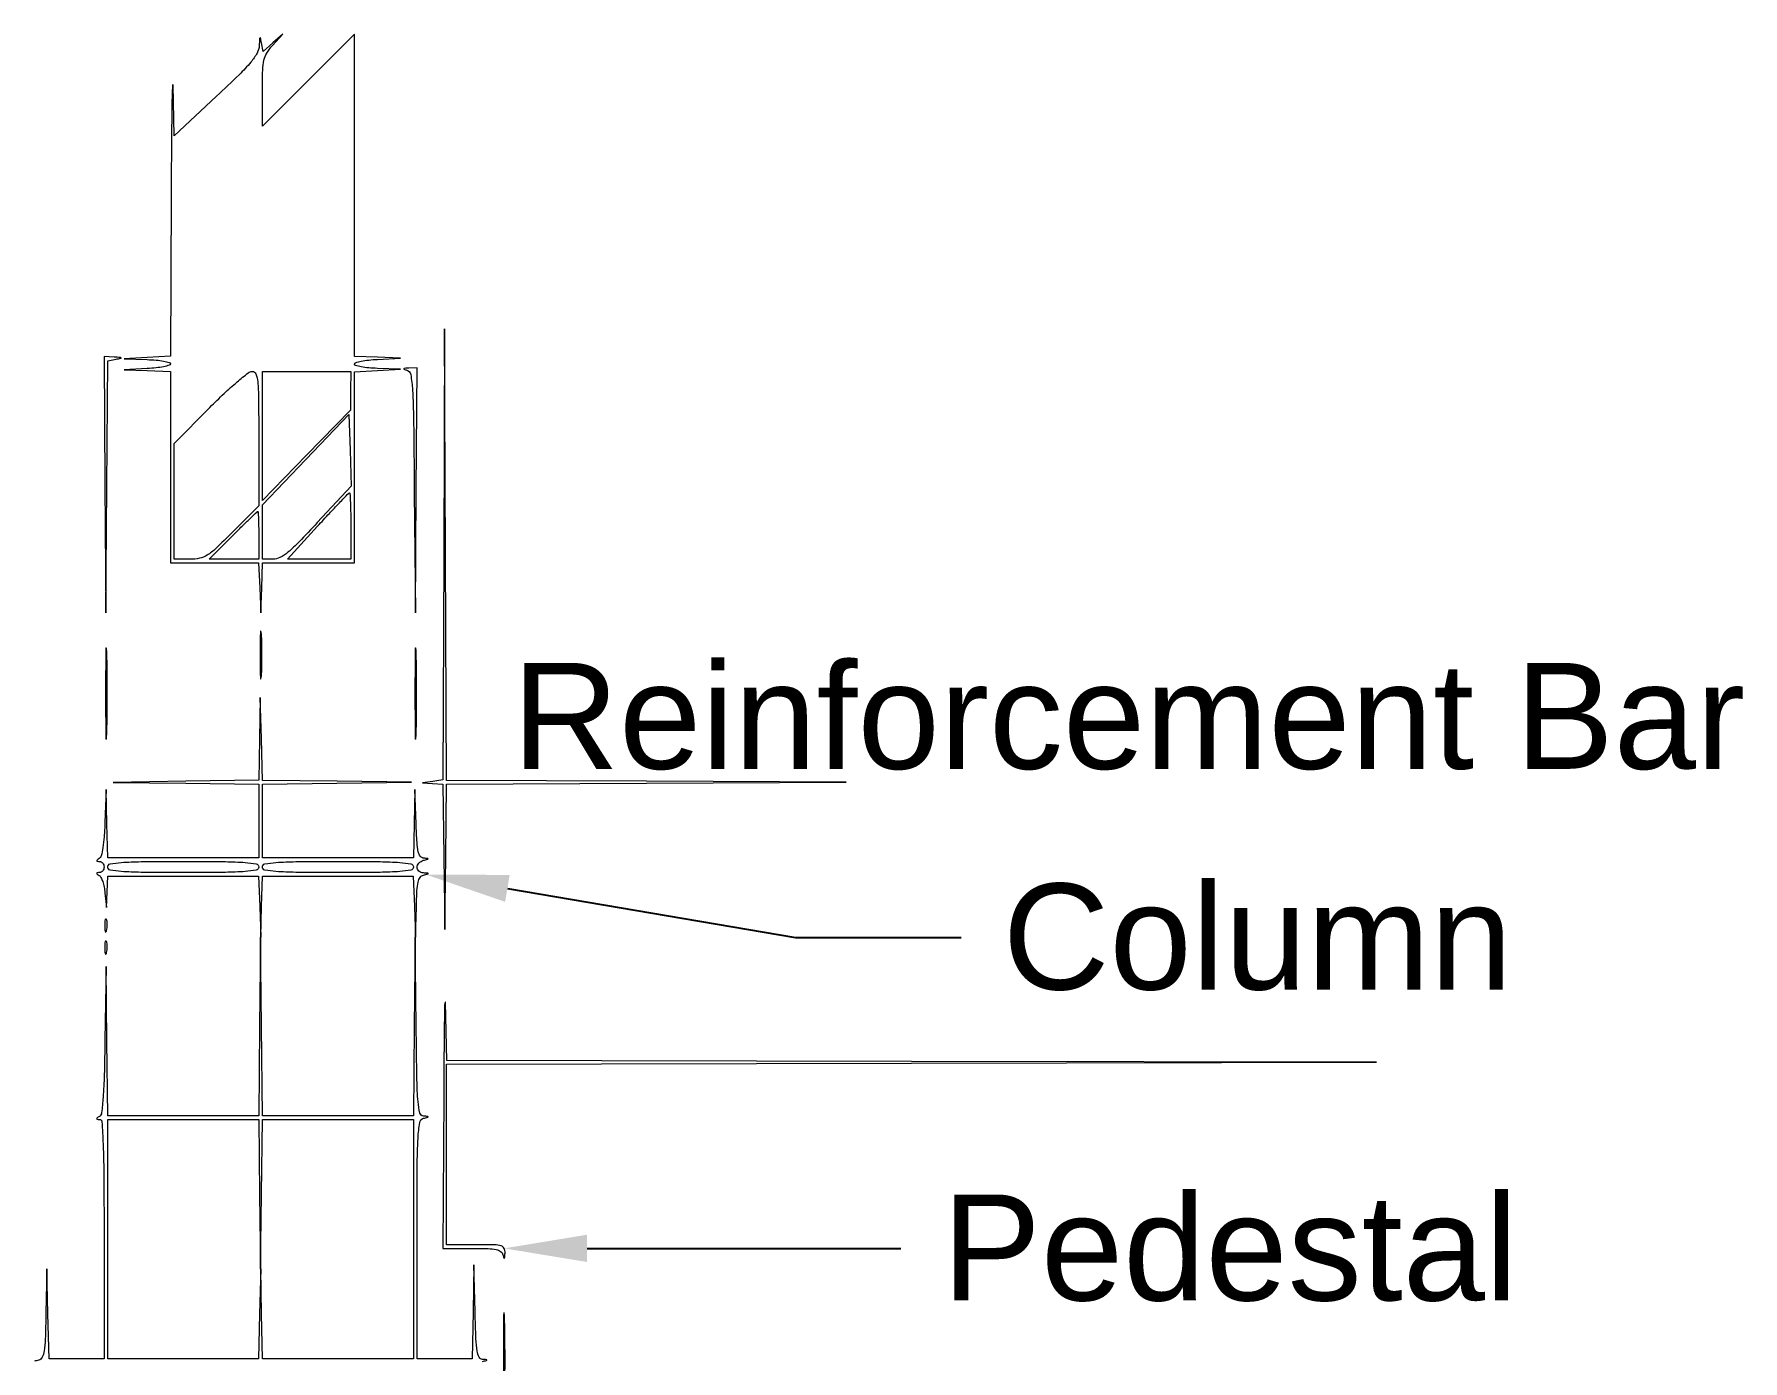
# Model space of a CAD drawing. Header units: metres. Extents: x 1521 to 1862, y -130 to 121.
# Drawn here: x 1571.155 to 1575.312, y -56.908 to -53.683 of the extents above; entities that cross this region are included whole.
import ezdxf
from ezdxf import colors
from ezdxf.entities.mleader import LeaderData, LeaderLine
from ezdxf.math import Vec2, Vec3

# ---------------------------------------------------------------- set-up
doc = ezdxf.new("R2010")
doc.units = ezdxf.units.M
doc.header["$MEASUREMENT"] = 0
doc.layers.add('A-WALL', color=250, linetype='Continuous', lineweight=30)
doc.styles.get("Standard").update_dxf_attribs({"font": 'arial.ttf'})

msp = doc.modelspace()

# ---------------------------------------------------------------- linework, layer by layer
at = {"layer": 'A-WALL', "lineweight": 5, "ltscale": 5}
for points in [[(1571.48809, -54.07407), (1571.48613, -54.46564), (1571.43013, -54.46882), (1571.37413, -54.472), (1571.43013, -54.47373, -0.014299), (1571.45159, -54.47501, -0.023297), (1571.46968, -54.47745, -0.019669), (1571.48348, -54.48055, -0.339998), (1571.48613, -54.48399, -0.333393), (1571.48349, -54.48749, -0.019348), (1571.46968, -54.49095, -0.023105), (1571.45159, -54.49387, -0.014263), (1571.43013, -54.4957), (1571.37413, -54.49888), (1571.43013, -54.50061), (1571.48613, -54.50234), (1571.48613, -54.7353), (1571.48613, -54.96826), (1571.59324, -54.96826), (1571.70035, -54.96826), (1571.70348, -55.02874), (1571.70662, -55.08922), (1571.70837, -55.02874), (1571.71013, -54.96826), (1571.82213, -54.96826), (1571.93413, -54.96826), (1571.93413, -54.73572), (1571.93413, -54.50319), (1571.99013, -54.50001), (1572.04613, -54.49683), (1571.99013, -54.4951, -0.014299), (1571.96866, -54.49382, -0.023297), (1571.95058, -54.49138, -0.019669), (1571.93677, -54.48828, -0.339998), (1571.93413, -54.48484, -0.333393), (1571.93676, -54.48134, -0.019348), (1571.95058, -54.47788, -0.023105), (1571.96866, -54.47496, -0.014263), (1571.99013, -54.47313), (1572.04613, -54.46995), (1571.99013, -54.46822), (1571.93413, -54.4665), (1571.93413, -54.07463), (1571.93413, -53.68276), (1571.82213, -53.7945), (1571.71013, -53.90623), (1571.71013, -53.82173, -0.006362), (1571.71078, -53.76993, -0.047891), (1571.71374, -53.74563, -0.085647), (1571.72074, -53.7285, -0.043759), (1571.73477, -53.7099), (1571.75941, -53.68256), (1571.7355, -53.70356), (1571.7116, -53.72455), (1571.7076, -53.70352, 0.005638), (1571.7053, -53.69213, 0.630716), (1571.70414, -53.69185, 0.157738), (1571.70316, -53.69441, 0.002561), (1571.70239, -53.70997, -0.116833), (1571.6971, -53.72858, -0.047472), (1571.68203, -53.75039, -0.025055), (1571.65351, -53.78104, -0.004776), (1571.59838, -53.83361), (1571.4956, -53.92978), (1571.49283, -53.80614, 0.952192), (1571.49159, -53.8061, 0.014467), (1571.49029, -53.83384, 0.002374), (1571.48903, -53.93129, 0.00079)], [(1571.32696, -54.77786), (1571.32908, -55.08922), (1571.33156, -54.78294), (1571.33404, -54.47667), (1571.35408, -54.4728, 0.003879), (1571.36569, -54.47047, 0.579021), (1571.36603, -54.46942, 0.19698), (1571.36413, -54.4685, 0.002152), (1571.34949, -54.46772), (1571.32485, -54.4665)], [(1572.06168, -54.49953, -0.298219), (1572.07103, -54.50987, -0.023675), (1572.07521, -54.54841, -0.011952), (1572.07784, -54.6197, -0.001103), (1572.07973, -54.79641), (1572.08222, -55.08922), (1572.08433, -54.7913), (1572.08645, -54.49338), (1572.06629, -54.49441, 0.006045), (1572.05621, -54.49506, 0.19293), (1572.05403, -54.49613, 0.545343), (1572.05438, -54.49742, 0.012598)], [(1571.70117, -54.66564), (1571.70117, -54.82895), (1571.63643, -54.89412, -0.006781), (1571.59669, -54.93306, -0.049456), (1571.57568, -54.94946, -0.090475), (1571.55735, -54.95685, -0.050804), (1571.53339, -54.9593), (1571.49509, -54.9593), (1571.49509, -54.81834), (1571.49509, -54.67738), (1571.58228, -54.58986, -0.008466), (1571.61684, -54.55632, -0.012321), (1571.64851, -54.52804, -0.007898), (1571.67567, -54.50571, -0.169738), (1571.68532, -54.50234, -0.311124), (1571.6942, -54.50846, -0.066983), (1571.69871, -54.52766, -0.022188), (1571.70077, -54.56701, -0.002001)], [(1571.84362, -54.8702, -0.005761), (1571.79922, -54.91721, -0.028024), (1571.77233, -54.94209, -0.051902), (1571.75274, -54.95511, -0.121346), (1571.73577, -54.9593), (1571.71013, -54.9593), (1571.71013, -54.89306), (1571.71013, -54.82683), (1571.81541, -54.71691), (1571.92069, -54.60698), (1571.92326, -54.69404), (1571.92583, -54.78111)], [(1571.92517, -54.87866), (1571.92517, -54.9593), (1571.84804, -54.9593), (1571.77091, -54.9593), (1571.84453, -54.87866, -0.002222), (1571.873, -54.84774, -0.003587), (1571.89755, -54.8217, -0.0007), (1571.91932, -54.79901, -0.203972), (1571.92165, -54.79802, -0.399383), (1571.92308, -54.79937, -0.001849), (1571.92413, -54.8217, -0.006796), (1571.92491, -54.84773, -0.00408)], [(1571.70117, -54.90106), (1571.70117, -54.9593), (1571.64094, -54.9593), (1571.58072, -54.9593), (1571.63845, -54.90106, -0.002026), (1571.66075, -54.87873, -0.003271), (1571.67995, -54.85992, -0.000605), (1571.69697, -54.8435, -0.193942), (1571.69867, -54.84282, -0.399625), (1571.69968, -54.84378, -0.001796), (1571.70043, -54.85992, -0.006699), (1571.70099, -54.87872, -0.004021)], [(1571.70455, -55.19226, 0.002611), (1571.70475, -55.2292, 0.013058), (1571.7055, -55.24989, 0.829596), (1571.70661, -55.25003, 0.061613), (1571.70779, -55.24378, 0.009864), (1571.70879, -55.22032, 0.005804), (1571.70912, -55.19226, 0.005804), (1571.70879, -55.16419, 0.009864), (1571.70779, -55.14074, 0.061613), (1571.70661, -55.13448, 0.829596), (1571.7055, -55.13462, 0.013058), (1571.70475, -55.15531, 0.002611)], [(1571.32866, -55.28634, 0.001196), (1571.32884, -55.35698, 0.006287), (1571.32951, -55.3958, 0.925679), (1571.33049, -55.39584, 0.024017), (1571.33154, -55.38216, 0.004391), (1571.33243, -55.33642, 0.002688), (1571.33272, -55.28247, 0.002694), (1571.33242, -55.22904, 0.00479), (1571.33153, -55.18504, 0.037544), (1571.33049, -55.17519, 0.900894), (1571.3295, -55.17527, 0.005856), (1571.32883, -55.2156, 0.001223)], [(1572.0813, -55.28634, 0.001196), (1572.08148, -55.35698, 0.006287), (1572.08215, -55.3958, 0.925679), (1572.08313, -55.39584, 0.024017), (1572.08418, -55.38216, 0.004391), (1572.08507, -55.33642, 0.002688), (1572.08536, -55.28247, 0.002694), (1572.08506, -55.22904, 0.00479), (1572.08417, -55.18504, 0.037544), (1572.08313, -55.17519, 0.900894), (1572.08214, -55.17527, 0.005856), (1572.08147, -55.2156, 0.001223)], [(1571.70308, -55.39591), (1571.70117, -55.49652), (1571.52421, -55.49915), (1571.34725, -55.50178), (1571.52421, -55.50382), (1571.70117, -55.50586), (1571.70117, -55.59546), (1571.70117, -55.68506), (1571.51749, -55.68506), (1571.33381, -55.68506), (1571.33196, -55.60218), (1571.33012, -55.5193), (1571.32711, -55.59964, -0.009907), (1571.32515, -55.63371, -0.020054), (1571.32201, -55.66039, -0.019605), (1571.31808, -55.68013, -0.194628), (1571.31327, -55.68686, 0.015386), (1571.30798, -55.69046, 0.254495), (1571.30709, -55.69232, 0.368077), (1571.30827, -55.69356, 0.023526), (1571.31365, -55.69388, -0.118755), (1571.31792, -55.69496, -0.099323), (1571.32156, -55.69792, -0.09112), (1571.324, -55.70231, -0.081749), (1571.32485, -55.70746, -0.081749), (1571.324, -55.7126, -0.09112), (1571.32156, -55.71699, -0.099323), (1571.31792, -55.71995, -0.118755), (1571.31365, -55.72103, 0.02549), (1571.30845, -55.72136, 0.353534), (1571.30722, -55.72261, 0.26313), (1571.30805, -55.72448, 0.018112), (1571.31298, -55.72787, -0.140134), (1571.31728, -55.73272, -0.031246), (1571.32149, -55.74309, -0.030103), (1571.32498, -55.75612, -0.025129), (1571.32715, -55.77029), (1571.33079, -55.80602), (1571.3323, -55.76794), (1571.33381, -55.72986), (1571.51712, -55.72986), (1571.70044, -55.72986), (1571.70346, -55.80378), (1571.70648, -55.8777), (1571.7083, -55.80378), (1571.71013, -55.72986), (1571.89344, -55.72986), (1572.07676, -55.72986), (1572.07978, -55.80378), (1572.0828, -55.8777), (1572.08462, -55.80443, -0.00706), (1572.08618, -55.76458, -0.042372), (1572.08903, -55.74405, -0.096526), (1572.09401, -55.73274, -0.17881), (1572.10213, -55.72707, 0.001923), (1572.11266, -55.72427, 0.339035), (1572.11333, -55.72341, 0.392517), (1572.11264, -55.72268, 0.002113), (1572.10213, -55.72193, -0.078776), (1572.09614, -55.72057, -0.085677), (1572.09105, -55.71745, -0.093665), (1572.08764, -55.71307, -0.119237), (1572.08645, -55.70811, -0.112012), (1572.08762, -55.70292, -0.075733), (1572.09105, -55.69788, -0.07028), (1572.09613, -55.69376, -0.071619), (1572.10213, -55.69123, 0.002374), (1572.11224, -55.68854, 0.320418), (1572.113, -55.68761, 0.410286), (1572.11232, -55.68682, 0.002788), (1572.10246, -55.68609, -0.223973), (1572.09438, -55.68159, -0.102129), (1572.08935, -55.67028, -0.039212), (1572.08631, -55.64812, -0.005571), (1572.08416, -55.60218), (1572.0812, -55.5193), (1572.07934, -55.60218), (1572.07749, -55.68506), (1571.89381, -55.68506), (1571.71013, -55.68506), (1571.71013, -55.59564), (1571.71013, -55.50623), (1571.89157, -55.5036), (1572.07301, -55.50098), (1571.89186, -55.49894), (1571.71071, -55.4969), (1571.70785, -55.3961), (1571.705, -55.2953)], [(1571.70117, -55.70746, -0.358821), (1571.69502, -55.71492, -0.029936), (1571.66831, -55.71849, -0.01614), (1571.62005, -55.72046, -0.002122), (1571.51749, -55.7209, -0.002122), (1571.41492, -55.72046, -0.01614), (1571.36666, -55.71849, -0.029936), (1571.33996, -55.71492, -0.358821), (1571.33381, -55.70746, -0.358821), (1571.33996, -55.69999, -0.029936), (1571.36666, -55.69642, -0.01614), (1571.41492, -55.69445, -0.002122), (1571.51749, -55.69402, -0.002122), (1571.62005, -55.69445, -0.01614), (1571.66831, -55.69642, -0.029936), (1571.69502, -55.69999, -0.358821)], [(1572.07749, -55.70746, -0.358821), (1572.07134, -55.71492, -0.029936), (1572.04463, -55.71849, -0.01614), (1571.99637, -55.72046, -0.002122), (1571.89381, -55.7209, -0.002122), (1571.79124, -55.72046, -0.01614), (1571.74298, -55.71849, -0.029936), (1571.71628, -55.71492, -0.358821), (1571.71013, -55.70746, -0.358821), (1571.71628, -55.69999, -0.029936), (1571.74298, -55.69642, -0.01614), (1571.79124, -55.69445, -0.002122), (1571.89381, -55.69402, -0.002122), (1571.99637, -55.69445, -0.01614), (1572.04463, -55.69642, -0.029936), (1572.07134, -55.69999, -0.358821)], [(1571.32659, -55.85082, 0.012823), (1571.32696, -55.86039, 0.080377), (1571.32804, -55.86514, 0.597527), (1571.32947, -55.8653, 0.087174), (1571.33105, -55.86184, 0.037336), (1571.33231, -55.85497, 0.029507), (1571.33266, -55.84741, 0.030339), (1571.33214, -55.84032, 0.06278), (1571.33072, -55.83496, 0.31318), (1571.32912, -55.83392, 0.333666), (1571.32767, -55.83507, 0.052471), (1571.32675, -55.84114, 0.014395)], [(1571.32659, -55.90458, 0.012823), (1571.32696, -55.91415, 0.080377), (1571.32804, -55.9189, 0.597527), (1571.32947, -55.91906, 0.087174), (1571.33105, -55.9156, 0.037336), (1571.33231, -55.90873, 0.029507), (1571.33266, -55.90117, 0.030339), (1571.33214, -55.89408, 0.06278), (1571.33072, -55.88872, 0.31318), (1571.32912, -55.88768, 0.333666), (1571.32767, -55.88883, 0.052471), (1571.32675, -55.8949, 0.014395)], [(1572.15116, -56.26522), (1572.14917, -56.63482), (1572.22019, -56.63482, -0.007009), (1572.25927, -56.63536, -0.044464), (1572.27899, -56.63768, -0.104707), (1572.28976, -56.64242, -0.174773), (1572.29531, -56.6505, 0.01159), (1572.29746, -56.65801, 0.541772), (1572.29874, -56.65837, 0.197309), (1572.2998, -56.65625, 0.005718), (1572.30045, -56.64602, 0.121336), (1572.29827, -56.63471, 0.218723), (1572.29125, -56.62869, 0.064912), (1572.2751, -56.62628, 0.004678), (1572.22981, -56.62586), (1572.15813, -56.62586), (1572.15813, -56.40637), (1572.15813, -56.18688), (1573.28933, -56.18457), (1574.42053, -56.18227), (1573.28955, -56.18006), (1572.15858, -56.17786), (1572.15587, -56.03674, 0.871005), (1572.15463, -56.03659, 0.058949), (1572.15337, -56.04564, 0.002963), (1572.15211, -56.13149, 0.000838)], [(1572.29637, -56.9081, 0.001136), (1572.29654, -56.98196, 0.005961), (1572.29721, -57.02256, 0.928931), (1572.29818, -57.02261, 0.023005), (1572.29922, -57.00839, 0.004177), (1572.30011, -56.96061, 0.002552), (1572.30039, -56.90422, 0.002557), (1572.3001, -56.84834, 0.00454), (1572.29921, -56.80231, 0.035335), (1572.29818, -56.79194, 0.90624), (1572.2972, -56.79201, 0.005568), (1572.29653, -56.83415, 0.001161)]]:
    msp.add_lwpolyline(points, format="xyb", close=True, dxfattribs=at)
for points in [[(1572.15134, -54.9475), (1572.14917, -55.4957), (1572.12453, -55.49944), (1572.09989, -55.50317), (1572.12434, -55.50451), (1572.14879, -55.50586), (1572.15142, -55.68282), (1572.15405, -55.85978), (1572.15609, -55.68289), (1572.15813, -55.50601), (1572.64421, -55.50361), (1573.13029, -55.50122), (1572.64427, -55.49906), (1572.15826, -55.4969), (1572.15588, -54.9481), (1572.15351, -54.3993)], [(1571.92482, -54.54938), (1571.92448, -54.59642), (1571.8173, -54.70648), (1571.71013, -54.81654), (1571.71013, -54.65944), (1571.71013, -54.50234), (1571.81765, -54.50234), (1571.92517, -54.50234)], [(1571.70321, -56.50266), (1571.70525, -56.6841), (1571.70787, -56.50266), (1571.7105, -56.32122), (1571.89399, -56.32122), (1572.07749, -56.32122), (1572.07749, -56.61242), (1572.07749, -56.90362), (1571.89381, -56.90362), (1571.71013, -56.90362), (1571.70819, -56.79386), (1571.70625, -56.6841), (1571.70343, -56.79386), (1571.70061, -56.90362), (1571.51721, -56.90362), (1571.33381, -56.90362), (1571.33381, -56.61242), (1571.33381, -56.32122), (1571.51749, -56.32122), (1571.70117, -56.32122)]]:
    msp.add_lwpolyline(points, close=True, dxfattribs=at)
for points in [[(1572.24549, -56.90979, 0.002274), (1572.25569, -56.90708, 0.324198), (1572.25643, -56.90616, 0.406674), (1572.25574, -56.90538, 0.002634), (1572.24575, -56.90465, -0.261479), (1572.23737, -56.89918, -0.081116), (1572.23249, -56.88436, -0.029554), (1572.22961, -56.85496, -0.003501), (1572.22754, -56.78938), (1572.22474, -56.67514), (1572.22279, -56.78938), (1572.22085, -56.90362), (1572.15365, -56.90362), (1572.08645, -56.90362), (1572.08645, -56.61307, -0.001078), (1572.08683, -56.4362, -0.012215), (1572.08884, -56.36624, -0.025477), (1572.09275, -56.3288, -0.298449), (1572.10213, -56.31843, 0.002125), (1572.11247, -56.31568, 0.330193), (1572.11317, -56.31479, 0.400948), (1572.11249, -56.31403, 0.002409), (1572.10228, -56.31329, -0.327296), (1572.09324, -56.30569, -0.039031), (1572.0888, -56.27827, -0.016191), (1572.08613, -56.22529, -0.001522), (1572.0842, -56.09498), (1572.08163, -55.8777), (1572.07956, -56.09498), (1572.07749, -56.31226), (1571.89396, -56.31226), (1571.71044, -56.31226), (1571.70788, -56.09498), (1571.70531, -55.8777), (1571.70324, -56.09498), (1571.70117, -56.31226), (1571.51749, -56.31226), (1571.33381, -56.31226), (1571.33177, -56.13082), (1571.32973, -55.94938), (1571.32709, -56.12817, -0.00323), (1571.32529, -56.21309, -0.011407), (1571.32254, -56.26758, -0.009986), (1571.31903, -56.30502, -0.226671), (1571.31345, -56.31395, 0.01394), (1571.30793, -56.31768, 0.249098), (1571.30701, -56.31953, 0.37682), (1571.30815, -56.32076, 0.022419), (1571.31365, -56.32108, -0.392866), (1571.31979, -56.32693, -0.005689), (1571.32252, -56.38169, -0.00801), (1571.32437, -56.46448, -0.001596), (1571.32485, -56.61242), (1571.32485, -56.90362), (1571.25792, -56.90362), (1571.191, -56.90362), (1571.18818, -56.79386), (1571.18536, -56.6841), (1571.18342, -56.7932, -0.003883), (1571.18184, -56.85538, -0.030285), (1571.17912, -56.88423, -0.076583), (1571.17427, -56.89951, -0.217081), (1571.16581, -56.9064, 0.001923), (1571.15527, -56.9092, 0.339035)], [(1573.0271, -58.46772, -0.000007), (1573.02707, -58.3015, -0.001633)]]:
    msp.add_lwpolyline(points, format="xyb", dxfattribs=at)

# ---------------------------------------------------------------- texts
at = {"layer": 'A-WALL', "lineweight": 5, "ltscale": 5, "insert": (1572.31802, -55.2113), "char_height": 0.2576, "attachment_point": 1}
msp.add_mtext('Reinforcement Bar', dxfattribs=at)

# ---------------------------------------------------------------- leaders
at = {"layer": 'A-WALL', "lineweight": 5, "ltscale": 5}
ml = msp.add_multileader_mtext('Standard', dxfattribs=at)
ml.set_content('Column', color=256)
ml.set_leader_properties()
ml.build(insert=Vec2(0, 0))
ml.multileader.update_dxf_attribs({"dogleg_length": 0.36, "arrow_head_size": 0.2016})
ctx = ml.context
ctx.base_point, ctx.char_height, ctx.arrow_head_size, ctx.landing_gap_size, ctx.plane_origin = Vec3(1573.41038, -55.87874), 0.2576, 0.2016, 0.1008, Vec3(1572.1074, -55.72568)
notes = []
notes.append((ctx, [(0, (1, 1, 0), (1573.00718, -55.87874), (1, 0), 0.4032, [(0, [(1572.1074, -55.72568)], 0, [])])]))
ctx.mtext.insert, ctx.mtext.flow_direction = Vec3(1573.51118, -55.74774), 5
ml = msp.add_multileader_mtext('Standard', dxfattribs=at)
ml.set_content('Pedestal', color=256)
ml.set_leader_properties()
ml.build(insert=Vec2(0, 0))
ml.multileader.update_dxf_attribs({"dogleg_length": 0.36, "arrow_head_size": 0.2016})
ctx = ml.context
ctx.base_point, ctx.char_height, ctx.arrow_head_size, ctx.landing_gap_size, ctx.plane_origin = Vec3(1573.26351, -56.63471), 0.2576, 0.2016, 0.1008, Vec3(1572.29827, -56.63471)
notes.append((ctx, [(0, (1, 1, 0), (1572.86031, -56.63471), (1, 0), 0.4032, [(0, [(1572.29827, -56.63471)], 0, [])])]))
ctx.mtext.insert, ctx.mtext.flow_direction = Vec3(1573.36431, -56.5038), 5
for ctx, leaders in notes:
    for number, flags, end, landing, length, lines in leaders:
        leader = LeaderData()
        leader.index, (leader.has_last_leader_line, leader.has_dogleg_vector, leader.attachment_direction) = number, flags
        leader.last_leader_point, leader.dogleg_vector, leader.dogleg_length = Vec3(end), Vec3(landing), length
        for number, points, colour, breaks in lines:
            line = LeaderLine()
            line.index, line.vertices, line.color, line.breaks = number, Vec3.list(points), colors.encode_raw_color(colour), breaks
            leader.lines.append(line)
        ctx.leaders.append(leader)

doc.saveas('drawing.dxf')
